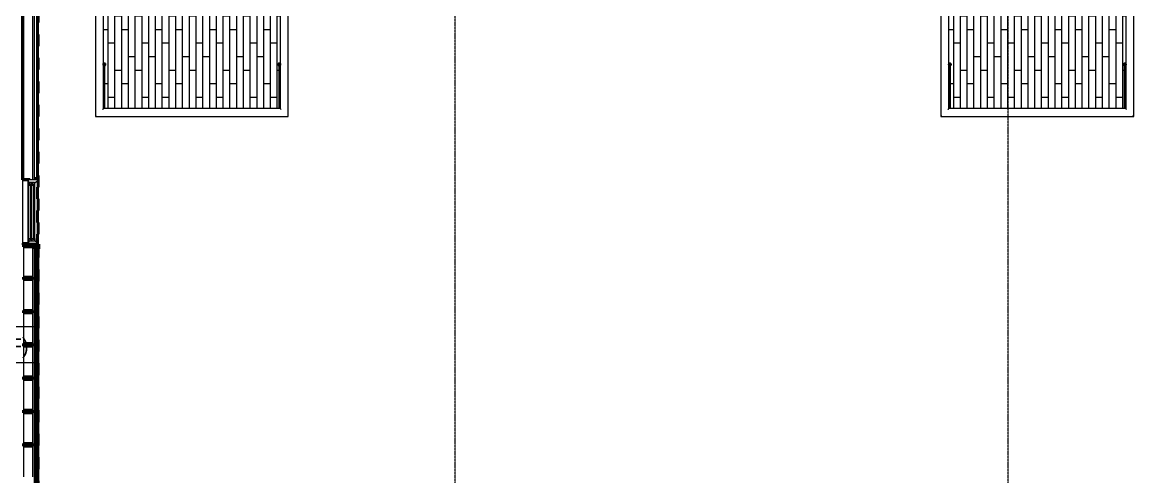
# Model space of a CAD drawing. Header units: inches. Extents: x -4235 to -464, y 9767 to 12463.
# Drawn here: x -3410 to -2753, y 10969 to 11238 of the extents above; entities that cross this region are included whole.
import ezdxf

# ---------------------------------------------------------------- set-up
doc = ezdxf.new("R2010")
doc.units = ezdxf.units.IN
doc.header["$MEASUREMENT"] = 0
doc.linetypes.add('Dash 1_16_', pattern=[0.125, 0.0625, -0.0625])
doc.linetypes.add('Grid Line 1_2_', pattern=[0.875, 0.5, -0.125, 0.125, -0.125])
for name, color, linetype, lineweight in [('A-AREA-IDEN', 2, 'Continuous', 9), ('A-FLOR-HRAL', 11, 'Continuous', 9), ('A-FLOR-PATT-1', 9, 'Continuous', 9), ('A-GLAZ-1', 151, 'Continuous', 9), ('A-GLAZ-2', 151, 'Continuous', 20), ('A-GLAZ-CWMG', 51, 'Continuous', 9), ('A-GLAZ-CWMG-1', 51, 'Continuous', 50), ('A-WALL', 113, 'Continuous', 13), ('A-WALL-4', 113, 'Continuous', 50), ('A-WALL-5', 113, 'Continuous', 9), ('C-PROP-LINE-1', 91, 'Dash 1_16_', 50), ('S-GRID-1', 1, 'Grid Line 1_2_', 9)]:
    doc.layers.add(name, color=color, linetype=linetype, lineweight=lineweight)
doc.styles.add('Century Gothic', font='ufonts.com_century-gothic.ttf', dxfattribs={"height": 9})

# ---------------------------------------------------------------- blocks, each defined once
blk = doc.blocks.new('Rectangular Mullion - Stud - Vertical-2194501-BACKGROUND - 3RD FLOOR')
at = {"layer": 'A-GLAZ-CWMG-1'}
for p, q in [((-1.5, 2.75), (-1.5, -2.75)), ((0, 2.75), (-1.5, 2.75)), ((0, -2.75), (0, 2.75)), ((-1.5, -2.75), (0, -2.75))]:
    blk.add_line(p, q, dxfattribs=at)
blk = doc.blocks.new('Rectangular Mullion - Stud - Base_Head-1769174-BACKGROUND - 3RD FLOOR')
at = {"layer": 'A-GLAZ-CWMG'}
for p, q in [((-3409.67, 11086.09), (-3409.67, 11067.91)), ((-3404.17, 11067.91), (-3404.17, 11086.09))]:
    blk.add_line(p, q, dxfattribs=at)
blk = doc.blocks.new('Rectangular Mullion - Stud - Vertical-2194370-BACKGROUND - 3RD FLOOR')
at = {"layer": 'A-GLAZ-CWMG-1'}
for p, q in [((0, 2.75), (1.5, 2.75)), ((0, -2.75), (0, 2.75)), ((1.5, 2.75), (1.5, -2.75)), ((1.5, -2.75), (0, -2.75))]:
    blk.add_line(p, q, dxfattribs=at)
blk = doc.blocks.new('Window-Double_Hung-Andersen-400_Series-Tilt_Wash - DOUBLE HUNG - COTTAGE - 3RD FLOOR-2888224-BACKGROUND - 3RD FLOOR')
at = {"layer": 'A-GLAZ-1'}
for p, q in [((-16.29, 2.5), (-15.7, 2.5)), ((-16.29, 2.12), (-15.7, 2.12)), ((-16.29, 0.56), (-15.7, 0.56)), ((-16.29, 0.19), (-15.7, 0.19)), ((-15.82, 2.5), (-15.82, 2.12)), ((-15.82, 0.56), (-15.82, 0.19)), ((-15.7, 2.62), (15.7, 2.62)), ((-15.7, 2.5), (15.7, 2.5)), ((-15.7, 2.12), (15.7, 2.12)), ((-15.7, 2), (15.7, 2)), ((-15.7, 0.69), (15.7, 0.69)), ((-15.7, 0.56), (15.7, 0.56)), ((-15.7, 0.19), (15.7, 0.19)), ((-15.7, 0.06), (15.7, 0.06)), ((16.29, 2.5), (15.7, 2.5)), ((16.29, 2.12), (15.7, 2.12)), ((16.29, 0.56), (15.7, 0.56)), ((16.29, 0.19), (15.7, 0.19)), ((15.82, 2.5), (15.82, 2.12)), ((15.82, 0.56), (15.82, 0.19)), ((-19.01, -2.44), (-18.95, -2.44)), ((-18.95, -3.94), (-19.01, -3.94)), ((18.95, -1.06), (-18.95, -1.06)), ((-18.95, -1.06), (-18.95, -4.44)), ((-18.95, -4.44), (18.95, -4.44)), ((-18.32, -1.06), (-18.32, -4.44)), ((18.32, -1.06), (18.32, -4.44)), ((18.95, -4.44), (18.95, -1.06)), ((18.95, -2.44), (19.01, -2.44)), ((19.01, -3.94), (18.95, -3.94))]:
    blk.add_line(p, q, dxfattribs=at)
at = {"layer": 'A-GLAZ-2'}
for p, q in [((-19.01, 3.44), (-20.51, 3.44)), ((19.01, 4.81), (-19.01, 4.81)), ((-19.01, 4.81), (-19.01, -1.06)), ((-18.2, 4.81), (-18.2, 4)), ((-18.2, 4), (-17.92, 4)), ((-17.92, 4), (-17.61, 3.19)), ((-17.61, 3.19), (-17.14, 3.19)), ((-17.42, 2.75), (-16.57, 2.75)), ((-17.42, 2.75), (-17.42, -0.56)), ((-17.42, 1.37), (-15.86, 1.37)), ((-17.42, 0.81), (-16.57, 0.81)), ((-17.14, 3.19), (-17.14, 2.75)), ((-15.86, 2.97), (-16.57, 2.97)), ((-16.57, 2.62), (-16.57, 2.97)), ((-15.7, 2.62), (-16.57, 2.62)), ((-15.86, 1.03), (-16.57, 1.03)), ((-16.57, 0.69), (-16.57, 1.03)), ((-15.7, 0.69), (-16.57, 0.69)), ((-16.29, 2.62), (-16.29, 2)), ((-15.7, 2), (-16.29, 2)), ((-16.29, 0.69), (-16.29, 0.06)), ((-15.7, 0.06), (-16.29, 0.06)), ((-15.86, 2.97), (-15.7, 2.62)), ((-15.86, 1.37), (-15.7, 2)), ((-15.86, 1.03), (-15.7, 0.69)), ((-15.86, -0.56), (-15.7, 0.06)), ((15.86, 2.97), (15.7, 2.62)), ((15.7, 2.62), (16.57, 2.62)), ((15.7, 2), (16.29, 2)), ((15.86, 1.37), (15.7, 2)), ((15.86, 1.03), (15.7, 0.69)), ((15.7, 0.69), (16.57, 0.69)), ((15.7, 0.06), (16.29, 0.06)), ((15.86, -0.56), (15.7, 0.06)), ((15.86, 2.97), (16.57, 2.97)), ((17.42, 1.37), (15.86, 1.37)), ((15.86, 1.03), (16.57, 1.03)), ((16.29, 2.62), (16.29, 2)), ((16.29, 0.69), (16.29, 0.06)), ((16.57, 2.62), (16.57, 2.97)), ((17.42, 2.75), (16.57, 2.75)), ((16.57, 0.69), (16.57, 1.03)), ((17.42, 0.81), (16.57, 0.81)), ((17.14, 3.19), (17.14, 2.75)), ((17.61, 3.19), (17.14, 3.19)), ((17.42, 2.75), (17.42, -0.56)), ((17.92, 4), (17.61, 3.19)), ((18.2, 4), (17.92, 4)), ((18.2, 4.81), (18.2, 4)), ((19.01, -1.06), (19.01, 4.81)), ((19.01, 3.44), (20.51, 3.44)), ((-19.01, -1.06), (19.01, -1.06)), ((-17.67, -0.78), (-18, -1.06)), ((-17.67, -0.78), (-17.67, -0.56)), ((-17.67, -0.56), (-15.86, -0.56)), ((17.67, -0.56), (15.86, -0.56)), ((17.67, -0.78), (17.67, -0.56)), ((17.67, -0.78), (18, -1.06))]:
    blk.add_line(p, q, dxfattribs=at)
blk = doc.blocks.new('Rectangular Mullion - Stud - Base_Head-2194499-BACKGROUND - 3RD FLOOR')
at = {"layer": 'A-GLAZ-CWMG'}
for p, q in [((-3409.67, 11105.49), (-3409.67, 11087.59)), ((-3404.17, 11087.59), (-3404.17, 11105.49))]:
    blk.add_line(p, q, dxfattribs=at)
blk = doc.blocks.new('Rectangular Mullion - Profile_Polycarbonate_Upper and left-2704980-BACKGROUND - 3RD FLOOR')
at = {"layer": 'A-GLAZ-CWMG-1'}
for p, q in [((-2.75, 1.29), (0, 1.29)), ((-2.75, 0.79), (-2.75, 1.29)), ((-2.5, 0.79), (-2.75, 0.79)), ((-0.06, 1.22), (-2.69, 1.22)), ((-2.69, 1.22), (-2.69, 0.85)), ((-2.69, 0.85), (-2.5, 0.85)), ((-2.5, 0.85), (-2.5, 0.79)), ((-0.06, -1.15), (-0.06, 1.22)), ((0, 1.29), (0, -1.21)), ((-2.75, -1.21), (-2.75, -0.79)), ((-2.75, -0.79), (-2.5, -0.79)), ((0, -1.21), (-2.75, -1.21)), ((-2.5, -0.85), (-2.69, -0.85)), ((-2.69, -0.85), (-2.69, -1.15)), ((-2.69, -1.15), (-0.06, -1.15)), ((-2.5, -0.79), (-2.5, -0.85))]:
    blk.add_line(p, q, dxfattribs=at)
blk = doc.blocks.new('Railing - Baluster_01-2700443-BACKGROUND - 3RD FLOOR')
at = {"layer": 'A-FLOR-HRAL'}
for p, q in [((-0.59, 1.18), (0.59, 1.18)), ((-0.59, 0.59), (-0.59, 1.18)), ((0.59, 1.18), (0.59, 0.59))]:
    blk.add_line(p, q, dxfattribs=at)
blk = doc.blocks.new('Railing - Railing-2700294-BACKGROUND - 3RD FLOOR')
at = {"layer": 'A-FLOR-HRAL'}
for p, q in [((-3367.15, 11245.78), (-3367.15, 11182.53)), ((-3367.15, 11245.78), (-3366.68, 11245.78)), ((-3366.68, 11245.78), (-3362.9, 11245.78)), ((-3362.9, 11245.78), (-3362.42, 11245.78)), ((-3362.42, 11187.25), (-3362.42, 11245.78)), ((-3257.82, 11245.78), (-3257.82, 11187.25)), ((-3257.82, 11245.78), (-3257.35, 11245.78)), ((-3257.35, 11245.78), (-3253.57, 11245.78)), ((-3253.57, 11245.78), (-3253.1, 11245.78)), ((-3253.1, 11182.53), (-3253.1, 11245.78)), ((-3257.82, 11187.25), (-3362.42, 11187.25)), ((-3367.15, 11182.53), (-3253.1, 11182.53))]:
    blk.add_line(p, q, dxfattribs=at)
for points, knots in [([(-3362.9, 11186.78), (-3362.86, 11186.82), (-3362.79, 11186.88), (-3362.72, 11186.96), (-3362.67, 11187.01), (-3362.63, 11187.04), (-3362.6, 11187.08), (-3362.57, 11187.11), (-3362.54, 11187.13), (-3362.52, 11187.16), (-3362.49, 11187.19), (-3362.46, 11187.22), (-3362.43, 11187.24), (-3362.42, 11187.25), (-3362.42, 11187.25)], [0, 0, 0, 0, 0.166667, 0.25, 0.333333, 0.375, 0.416667, 0.5, 0.541667, 0.583333, 0.666667, 0.75, 0.833333, 1, 1, 1, 1]), ([(-3257.35, 11186.78), (-3257.39, 11186.82), (-3257.45, 11186.88), (-3257.53, 11186.96), (-3257.58, 11187.01), (-3257.61, 11187.04), (-3257.65, 11187.08), (-3257.68, 11187.11), (-3257.71, 11187.13), (-3257.73, 11187.16), (-3257.76, 11187.19), (-3257.79, 11187.22), (-3257.82, 11187.24), (-3257.82, 11187.25), (-3257.82, 11187.25)], [0, 0, 0, 0, 0.166667, 0.25, 0.333333, 0.375, 0.416667, 0.5, 0.541667, 0.583333, 0.666667, 0.75, 0.833333, 1, 1, 1, 1]), ([(-3367.15, 11182.53), (-3367.15, 11182.53), (-3367.14, 11182.54), (-3367.11, 11182.56), (-3367.09, 11182.59), (-3367.06, 11182.62), (-3367.03, 11182.64), (-3367, 11182.67), (-3366.96, 11182.71), (-3366.92, 11182.75), (-3366.89, 11182.79), (-3366.85, 11182.83), (-3366.78, 11182.9), (-3366.72, 11182.96), (-3366.68, 11183)], [0, 0, 0, 0, 0.166667, 0.25, 0.333333, 0.416667, 0.458333, 0.5, 0.583333, 0.666667, 0.708333, 0.75, 0.833333, 1, 1, 1, 1]), ([(-3253.1, 11182.53), (-3253.1, 11182.53), (-3253.11, 11182.54), (-3253.13, 11182.56), (-3253.16, 11182.59), (-3253.19, 11182.62), (-3253.22, 11182.64), (-3253.24, 11182.67), (-3253.28, 11182.71), (-3253.33, 11182.75), (-3253.36, 11182.79), (-3253.4, 11182.83), (-3253.47, 11182.9), (-3253.53, 11182.96), (-3253.57, 11183)], [0, 0, 0, 0, 0.166667, 0.25, 0.333333, 0.416667, 0.458333, 0.5, 0.583333, 0.666667, 0.708333, 0.75, 0.833333, 1, 1, 1, 1])]:
    blk.add_open_spline(points, degree=3, knots=knots, dxfattribs=at)
blk.add_blockref('Railing - Baluster_01-2700443-BACKGROUND - 3RD FLOOR', (-3364.79, 11245.19))
blk = doc.blocks.new('Walls 87 - Walls 1-2572778-BACKGROUND - 3RD FLOOR')
at = {"layer": 'A-WALL-4', "flags": 128}
for points in [[(-3361.49, 11213.35), (-3361.5, 11213.45), (-3361.53, 11213.55), (-3361.59, 11213.64), (-3361.65, 11213.71), (-3361.73, 11213.75), (-3361.82, 11213.78), (-3361.91, 11213.78), (-3362, 11213.75), (-3362.08, 11213.71), (-3362.15, 11213.64), (-3362.2, 11213.55), (-3362.23, 11213.45), (-3362.24, 11213.35)], [(-3362.24, 11213.35), (-3362.23, 11213.25), (-3362.2, 11213.15), (-3362.15, 11213.06), (-3362.08, 11212.99), (-3362, 11212.95), (-3361.91, 11212.92), (-3361.82, 11212.92), (-3361.73, 11212.95), (-3361.65, 11212.99), (-3361.59, 11213.06), (-3361.53, 11213.15), (-3361.5, 11213.25), (-3361.49, 11213.35)]]:
    blk.add_lwpolyline(points, dxfattribs=at)
at = {"layer": 'A-WALL-5'}
for p, q in [((-3362.24, 11213.35), (-3362.24, 11187.25)), ((-3361.49, 11187.25), (-3361.49, 11213.35))]:
    blk.add_line(p, q, dxfattribs=at)
blk = doc.blocks.new('Walls 88 - Walls 1-2572797-BACKGROUND - 3RD FLOOR')
at = {"layer": 'A-WALL-4', "flags": 128}
for points in [[(-3258, 11213.35), (-3258.01, 11213.45), (-3258.04, 11213.55), (-3258.09, 11213.64), (-3258.16, 11213.71), (-3258.24, 11213.75), (-3258.33, 11213.78), (-3258.42, 11213.78), (-3258.51, 11213.75), (-3258.59, 11213.71), (-3258.65, 11213.64), (-3258.7, 11213.55), (-3258.74, 11213.45), (-3258.75, 11213.35)], [(-3258.75, 11213.35), (-3258.74, 11213.25), (-3258.7, 11213.15), (-3258.65, 11213.06), (-3258.59, 11212.99), (-3258.51, 11212.95), (-3258.42, 11212.92), (-3258.33, 11212.92), (-3258.24, 11212.95), (-3258.16, 11212.99), (-3258.09, 11213.06), (-3258.04, 11213.15), (-3258.01, 11213.25), (-3258, 11213.35)]]:
    blk.add_lwpolyline(points, dxfattribs=at)
at = {"layer": 'A-WALL-5'}
for p, q in [((-3258.75, 11213.35), (-3258.75, 11187.25)), ((-3258, 11187.25), (-3258, 11213.35))]:
    blk.add_line(p, q, dxfattribs=at)
blk = doc.blocks.new('Railing - Railing-2700296-BACKGROUND - 3RD FLOOR')
at = {"layer": 'A-FLOR-HRAL'}
for p, q in [((-2867.17, 11245.78), (-2867.17, 11182.53)), ((-2867.17, 11245.78), (-2866.7, 11245.78)), ((-2866.7, 11245.78), (-2862.92, 11245.78)), ((-2862.92, 11245.78), (-2862.45, 11245.78)), ((-2862.45, 11187.25), (-2862.45, 11245.78)), ((-2757.85, 11245.78), (-2757.85, 11187.25)), ((-2757.85, 11245.78), (-2757.38, 11245.78)), ((-2757.38, 11245.78), (-2753.6, 11245.78)), ((-2753.6, 11245.78), (-2753.12, 11245.78)), ((-2753.12, 11182.53), (-2753.12, 11245.78)), ((-2757.85, 11187.25), (-2862.45, 11187.25)), ((-2867.17, 11182.53), (-2753.12, 11182.53))]:
    blk.add_line(p, q, dxfattribs=at)
for points, knots in [([(-2862.92, 11186.78), (-2862.88, 11186.82), (-2862.82, 11186.88), (-2862.74, 11186.96), (-2862.69, 11187.01), (-2862.66, 11187.04), (-2862.62, 11187.08), (-2862.59, 11187.11), (-2862.57, 11187.13), (-2862.54, 11187.16), (-2862.51, 11187.19), (-2862.48, 11187.22), (-2862.46, 11187.24), (-2862.45, 11187.25), (-2862.45, 11187.25)], [0, 0, 0, 0, 0.166667, 0.25, 0.333333, 0.375, 0.416667, 0.5, 0.541667, 0.583333, 0.666667, 0.75, 0.833333, 1, 1, 1, 1]), ([(-2757.38, 11186.78), (-2757.42, 11186.82), (-2757.48, 11186.88), (-2757.56, 11186.96), (-2757.6, 11187.01), (-2757.64, 11187.04), (-2757.67, 11187.08), (-2757.7, 11187.11), (-2757.73, 11187.13), (-2757.76, 11187.16), (-2757.79, 11187.19), (-2757.81, 11187.22), (-2757.84, 11187.24), (-2757.85, 11187.25), (-2757.85, 11187.25)], [0, 0, 0, 0, 0.166667, 0.25, 0.333333, 0.375, 0.416667, 0.5, 0.541667, 0.583333, 0.666667, 0.75, 0.833333, 1, 1, 1, 1]), ([(-2867.17, 11182.53), (-2867.17, 11182.53), (-2867.16, 11182.54), (-2867.14, 11182.56), (-2867.11, 11182.59), (-2867.08, 11182.62), (-2867.06, 11182.64), (-2867.03, 11182.67), (-2866.99, 11182.71), (-2866.95, 11182.75), (-2866.91, 11182.79), (-2866.87, 11182.83), (-2866.8, 11182.9), (-2866.74, 11182.96), (-2866.7, 11183)], [0, 0, 0, 0, 0.166667, 0.25, 0.333333, 0.416667, 0.458333, 0.5, 0.583333, 0.666667, 0.708333, 0.75, 0.833333, 1, 1, 1, 1]), ([(-2753.12, 11182.53), (-2753.12, 11182.53), (-2753.13, 11182.54), (-2753.16, 11182.56), (-2753.19, 11182.59), (-2753.21, 11182.62), (-2753.24, 11182.64), (-2753.27, 11182.67), (-2753.31, 11182.71), (-2753.35, 11182.75), (-2753.39, 11182.79), (-2753.42, 11182.83), (-2753.49, 11182.9), (-2753.55, 11182.96), (-2753.6, 11183)], [0, 0, 0, 0, 0.166667, 0.25, 0.333333, 0.416667, 0.458333, 0.5, 0.583333, 0.666667, 0.708333, 0.75, 0.833333, 1, 1, 1, 1])]:
    blk.add_open_spline(points, degree=3, knots=knots, dxfattribs=at)
blk.add_blockref('Railing - Baluster_01-2700443-BACKGROUND - 3RD FLOOR', (-2864.81, 11245.19))
blk = doc.blocks.new('Walls 91 - Walls 1-2572979-BACKGROUND - 3RD FLOOR')
at = {"layer": 'A-WALL-4', "flags": 128}
for points in [[(-2861.52, 11213.35), (-2861.53, 11213.45), (-2861.56, 11213.55), (-2861.61, 11213.64), (-2861.68, 11213.71), (-2861.76, 11213.75), (-2861.85, 11213.78), (-2861.94, 11213.78), (-2862.02, 11213.75), (-2862.1, 11213.71), (-2862.17, 11213.64), (-2862.22, 11213.55), (-2862.25, 11213.45), (-2862.27, 11213.35)], [(-2862.27, 11213.35), (-2862.25, 11213.25), (-2862.22, 11213.15), (-2862.17, 11213.06), (-2862.1, 11212.99), (-2862.02, 11212.95), (-2861.94, 11212.92), (-2861.85, 11212.92), (-2861.76, 11212.95), (-2861.68, 11212.99), (-2861.61, 11213.06), (-2861.56, 11213.15), (-2861.53, 11213.25), (-2861.52, 11213.35)]]:
    blk.add_lwpolyline(points, dxfattribs=at)
at = {"layer": 'A-WALL-5'}
for p, q in [((-2862.27, 11213.35), (-2862.27, 11187.25)), ((-2861.52, 11187.25), (-2861.52, 11213.35))]:
    blk.add_line(p, q, dxfattribs=at)
blk = doc.blocks.new('Walls 92 - Walls 1-2572998-BACKGROUND - 3RD FLOOR')
at = {"layer": 'A-WALL-4', "flags": 128}
for points in [[(-2758.02, 11213.35), (-2758.03, 11213.45), (-2758.06, 11213.55), (-2758.12, 11213.64), (-2758.18, 11213.71), (-2758.26, 11213.75), (-2758.35, 11213.78), (-2758.44, 11213.78), (-2758.53, 11213.75), (-2758.61, 11213.71), (-2758.68, 11213.64), (-2758.73, 11213.55), (-2758.76, 11213.45), (-2758.77, 11213.35)], [(-2758.77, 11213.35), (-2758.76, 11213.25), (-2758.73, 11213.15), (-2758.68, 11213.06), (-2758.61, 11212.99), (-2758.53, 11212.95), (-2758.44, 11212.92), (-2758.35, 11212.92), (-2758.26, 11212.95), (-2758.18, 11212.99), (-2758.12, 11213.06), (-2758.06, 11213.15), (-2758.03, 11213.25), (-2758.02, 11213.35)]]:
    blk.add_lwpolyline(points, dxfattribs=at)
at = {"layer": 'A-WALL-5'}
for p, q in [((-2758.77, 11213.35), (-2758.77, 11187.25)), ((-2758.02, 11187.25), (-2758.02, 11213.35))]:
    blk.add_line(p, q, dxfattribs=at)
blk = doc.blocks.new('Family - ___-2835860-BACKGROUND - 3RD FLOOR')
at = {"layer": 'C-PROP-LINE-1'}
blk.add_line((-3401.42, 11247.39), (-3401.42, 10851.39), dxfattribs=at)
blk = doc.blocks.new('Family - ___-2835903-BACKGROUND - 3RD FLOOR')
at = {"layer": 'C-PROP-LINE-1'}
blk.add_line((-3400.92, 11276.29), (-3400.92, 10822.49), dxfattribs=at)
blk = doc.blocks.new('Family - ___-2835932-BACKGROUND - 3RD FLOOR')
at = {"layer": 'C-PROP-LINE-1'}
blk.add_line((-3401.42, 11247.39), (-3401.42, 10851.39), dxfattribs=at)

msp = doc.modelspace()

# ---------------------------------------------------------------- hatches: boundary and pattern name
at = {"layer": 'A-FLOR-PATT-1'}
h = msp.add_hatch(dxfattribs=at)
h.set_pattern_fill('FP_6', color=256, style=0, pattern_type=2)
h.set_pattern_definition([(90, (-2591.589, 12289.889), (-4, 2e-16), []), (180, (-2591.589, 12289.889), (-8, -8), [4, -28]), (180, (-2595.589, 12305.889), (-8, -8), [4, -28])])
h.paths.add_polyline_path([(-3362.24, 11187.25), (-3362.2, 11213.55), (-3362.05, 11213.72), (-3361.96, 11213.75), (-3361.68, 11213.72), (-3361.59, 11213.64), (-3361.5, 11213.45), (-3361.49, 11213.25), (-3361.49, 11187.25), (-3258.75, 11187.25), (-3258.7, 11213.55), (-3258.56, 11213.72), (-3258.47, 11213.75), (-3258.18, 11213.72), (-3258.09, 11213.64), (-3258.01, 11213.45), (-3258, 11213.25), (-3258, 11187.25), (-3257.82, 11187.25), (-3257.81, 11245.78), (-3253.46, 11245.78), (-3253.46, 11247.39), (-3291.86, 11247.39), (-3291.86, 11247.78), (-3327.99, 11247.78), (-3327.99, 11247.39), (-3329.31, 11247.39), (-3329.31, 11247.01), (-3366.79, 11247.01), (-3366.79, 11245.78), (-3365.38, 11245.78), (-3365.38, 11246.37), (-3364.2, 11246.37), (-3364.2, 11245.78), (-3362.42, 11245.78), (-3362.38, 11187.25), (-3362.37, 11187.25)], flags=0)
h.paths.add_polyline_path([(-3253.7, 11247.64), (-3253.46, 11247.64), (-3253.46, 11247.78), (-3253.7, 11247.78)], flags=0)
h = msp.add_hatch(dxfattribs=at)
h.set_pattern_fill('FP_7', color=256, style=0, pattern_type=2)
h.set_pattern_definition([(90, (-2091.613, 12289.889), (-4, 2e-16), []), (180, (-2091.613, 12289.889), (-8, -8), [4, -28]), (180, (-2095.613, 12305.889), (-8, -8), [4, -28])])
h.paths.add_polyline_path([(-2862.27, 11187.25), (-2862.22, 11213.55), (-2862.08, 11213.72), (-2861.99, 11213.75), (-2861.7, 11213.72), (-2861.61, 11213.64), (-2861.53, 11213.45), (-2861.52, 11213.25), (-2861.52, 11187.25), (-2758.77, 11187.25), (-2758.73, 11213.55), (-2758.58, 11213.72), (-2758.49, 11213.75), (-2758.21, 11213.72), (-2758.12, 11213.64), (-2758.03, 11213.45), (-2758.02, 11213.25), (-2758.02, 11187.25), (-2757.85, 11187.25), (-2757.83, 11245.78), (-2753.49, 11245.78), (-2753.49, 11247.39), (-2792.66, 11247.39), (-2792.66, 11247.78), (-2828.79, 11247.78), (-2828.79, 11247.39), (-2830.11, 11247.39), (-2830.11, 11247.01), (-2866.81, 11247.01), (-2866.81, 11245.78), (-2865.4, 11245.78), (-2865.4, 11246.37), (-2864.22, 11246.37), (-2864.22, 11245.78), (-2862.45, 11245.78), (-2862.41, 11187.25), (-2862.4, 11187.25)], flags=0)
h.paths.add_polyline_path([(-2753.49, 11247.64), (-2753.49, 11247.78), (-2754.69, 11247.78), (-2754.69, 11247.64), (-2753.6, 11247.64)], flags=0)

# ---------------------------------------------------------------- linework, layer by layer
at = {"layer": 'A-AREA-IDEN', "flags": 128}
msp.add_lwpolyline([(-3493.87, 11058.43), (-3402.38, 11058.43), (-3402.38, 11036.94), (-3493.87, 11036.94)], close=True, dxfattribs=at)
at = {"layer": 'A-WALL'}
for p, q in [((-3409.67, 11255.64), (-3409.67, 11145.83)), ((-3404.17, 11145.2), (-3404.17, 11250.14)), ((-3403.17, 11145.2), (-3403.17, 11249.14)), ((-3401.67, 11145.2), (-3401.67, 11247.64)), ((-3409.67, 11145.83), (-3405.86, 11145.83)), ((-3405.86, 11145.2), (-3405.86, 11145.83)), ((-3401.67, 11106.99), (-3401.67, 11107.18))]:
    msp.add_line(p, q, dxfattribs=at)
at = {"layer": 'A-WALL-4'}
for p, q in [((-3410.3, 11256.26), (-3410.3, 11145.2)), ((-3401.42, 11145.2), (-3401.42, 11247.39)), ((-3410.3, 11145.2), (-3406.92, 11145.2)), ((-3410.3, 11107.18), (-3410.3, 11106.99)), ((-3406.92, 11107.18), (-3410.3, 11107.18)), ((-3410.3, 11106.99), (-3401.42, 11106.99)), ((-3401.17, 11106.93), (-3402.75, 11106.93)), ((-3402.75, 11106.93), (-3402.75, 10851.45)), ((-3401.42, 11106.99), (-3401.42, 11107.18)), ((-3401.17, 10851.45), (-3401.17, 11106.93))]:
    msp.add_line(p, q, dxfattribs=at)
at = {"layer": 'A-WALL-5'}
for p, q in [((-3410.3, 11145.14), (-3410.3, 11145.2)), ((-3410.3, 11107.18), (-3410.3, 11107.24))]:
    msp.add_line(p, q, dxfattribs=at)
at = {"layer": 'S-GRID-1'}
for p, q in [((-3154.32, 9836.18), (-3154.32, 12413.74)), ((-2827.32, 9836.18), (-2827.32, 12413.74))]:
    msp.add_line(p, q, dxfattribs=at)

# ---------------------------------------------------------------- block references
at = {"layer": 'A-FLOR-HRAL'}
for name in ['Railing - Railing-2700294-BACKGROUND - 3RD FLOOR', 'Railing - Railing-2700296-BACKGROUND - 3RD FLOOR']:
    msp.add_blockref(name, (0, 0), dxfattribs=at)
at = {"layer": 'A-GLAZ-1', "rotation": 269.9999999999999}
msp.add_blockref('Window-Double_Hung-Andersen-400_Series-Tilt_Wash - DOUBLE HUNG - COTTAGE - 3RD FLOOR-2888224-BACKGROUND - 3RD FLOOR', (-3405.86, 11126.19), dxfattribs=at)
at = {"layer": 'A-GLAZ-CWMG', "rotation": 90.00000000000884}
msp.add_blockref('Rectangular Mullion - Stud - Vertical-2194501-BACKGROUND - 3RD FLOOR', (-3406.92, 11106.99), dxfattribs=at)
at = {"layer": 'A-GLAZ-CWMG'}
for name, p in [('Rectangular Mullion - Stud - Base_Head-2194499-BACKGROUND - 3RD FLOOR', (0, 0)), ('Rectangular Mullion - Stud - Base_Head-1769174-BACKGROUND - 3RD FLOOR', (0, 0)), ('Rectangular Mullion - Stud - Base_Head-1769174-BACKGROUND - 3RD FLOOR', (0, -19.68)), ('Rectangular Mullion - Stud - Base_Head-1769174-BACKGROUND - 3RD FLOOR', (0, -39.37)), ('Rectangular Mullion - Stud - Base_Head-1769174-BACKGROUND - 3RD FLOOR', (0, -59.05)), ('Rectangular Mullion - Stud - Base_Head-1769174-BACKGROUND - 3RD FLOOR', (0, -78.73)), ('Rectangular Mullion - Stud - Base_Head-1769174-BACKGROUND - 3RD FLOOR', (0, -98.42))]:
    msp.add_blockref(name, p, dxfattribs=at)
at = {"layer": 'A-GLAZ-CWMG', "extrusion": (0, 0, -1)}
for name, p, rotation in [('Rectangular Mullion - Profile_Polycarbonate_Upper and left-2704980-BACKGROUND - 3RD FLOOR', (3401.96, 11106.99), 90), ('Rectangular Mullion - Stud - Vertical-2194370-BACKGROUND - 3RD FLOOR', (3406.92, 11087.59), 269.9999999999911), ('Rectangular Mullion - Stud - Vertical-2194370-BACKGROUND - 3RD FLOOR', (3406.92, 11067.91), 269.9999999999911), ('Rectangular Mullion - Stud - Vertical-2194370-BACKGROUND - 3RD FLOOR', (3406.92, 11048.23), 269.9999999999911), ('Rectangular Mullion - Stud - Vertical-2194370-BACKGROUND - 3RD FLOOR', (3406.92, 11028.54), 269.9999999999911), ('Rectangular Mullion - Stud - Vertical-2194370-BACKGROUND - 3RD FLOOR', (3406.92, 11008.86), 269.9999999999911), ('Rectangular Mullion - Stud - Vertical-2194370-BACKGROUND - 3RD FLOOR', (3406.92, 10989.17), 269.9999999999911)]:
    msp.add_blockref(name, p, dxfattribs=dict(at, rotation=rotation))
at = {"layer": 'A-WALL-5'}
for name in ['Walls 87 - Walls 1-2572778-BACKGROUND - 3RD FLOOR', 'Walls 88 - Walls 1-2572797-BACKGROUND - 3RD FLOOR', 'Walls 91 - Walls 1-2572979-BACKGROUND - 3RD FLOOR', 'Walls 92 - Walls 1-2572998-BACKGROUND - 3RD FLOOR']:
    msp.add_blockref(name, (0, 0), dxfattribs=at)
at = {"layer": 'C-PROP-LINE-1'}
for name in ['Family - ___-2835860-BACKGROUND - 3RD FLOOR', 'Family - ___-2835932-BACKGROUND - 3RD FLOOR', 'Family - ___-2835903-BACKGROUND - 3RD FLOOR']:
    msp.add_blockref(name, (0, 0), dxfattribs=at)

# ---------------------------------------------------------------- texts
at = {"layer": 'A-AREA-IDEN', "insert": (-3490.87, 11051.43), "char_height": 9, "width": 103.323, "attachment_point": 1, "style": 'Century Gothic'}
msp.add_mtext('302 - (1910 SF)', dxfattribs=at)

doc.saveas('drawing.dxf')
